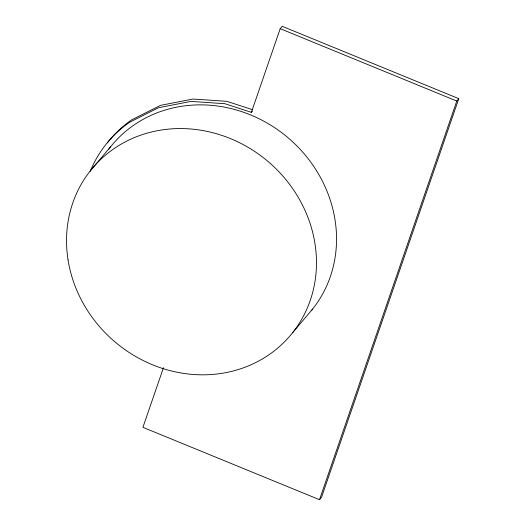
<?xml version="1.0" encoding="UTF-8"?>
<svg xmlns="http://www.w3.org/2000/svg" width="526" height="526" viewBox="0 0 526 526"><rect width="100%" height="100%" fill="white"/><g stroke="black" fill="none" stroke-linecap="round" stroke-linejoin="round"><path stroke-width="0.79" d="M163.474 367.667L142.927 427.329L319.506 499.7L321.511 497.333L458.777 98.671L282.206 26.3L280.2 28.667L251.389 112.347L224.852 103.694L190.951 101.406L158.451 107.745L129.574 122.275A131.862 120.401 40.3 0 0 90.163 171.476M319.506 499.7L456.772 101.045L458.777 98.671M90.465 170.602L110.526 146.912M251.389 112.347L252.388 111.164M292.548 332.774L312.608 309.084M252.611 109.724L226.857 101.327L192.957 99.039L160.456 105.378L131.579 119.908A131.862 120.401 40.3 0 0 107.278 142.914M280.2 28.667L456.772 101.045M108.547 149.476A129.567 118.304 40.3 0 1 284.435 134.787A129.567 118.304 40.3 0 1 311.596 310.34M68.045 259.87A129.567 118.304 40.3 0 0 270.068 353.998A129.567 118.304 40.3 0 0 236.417 141.205A129.567 118.304 40.3 0 0 68.045 259.87"/></g></svg>
